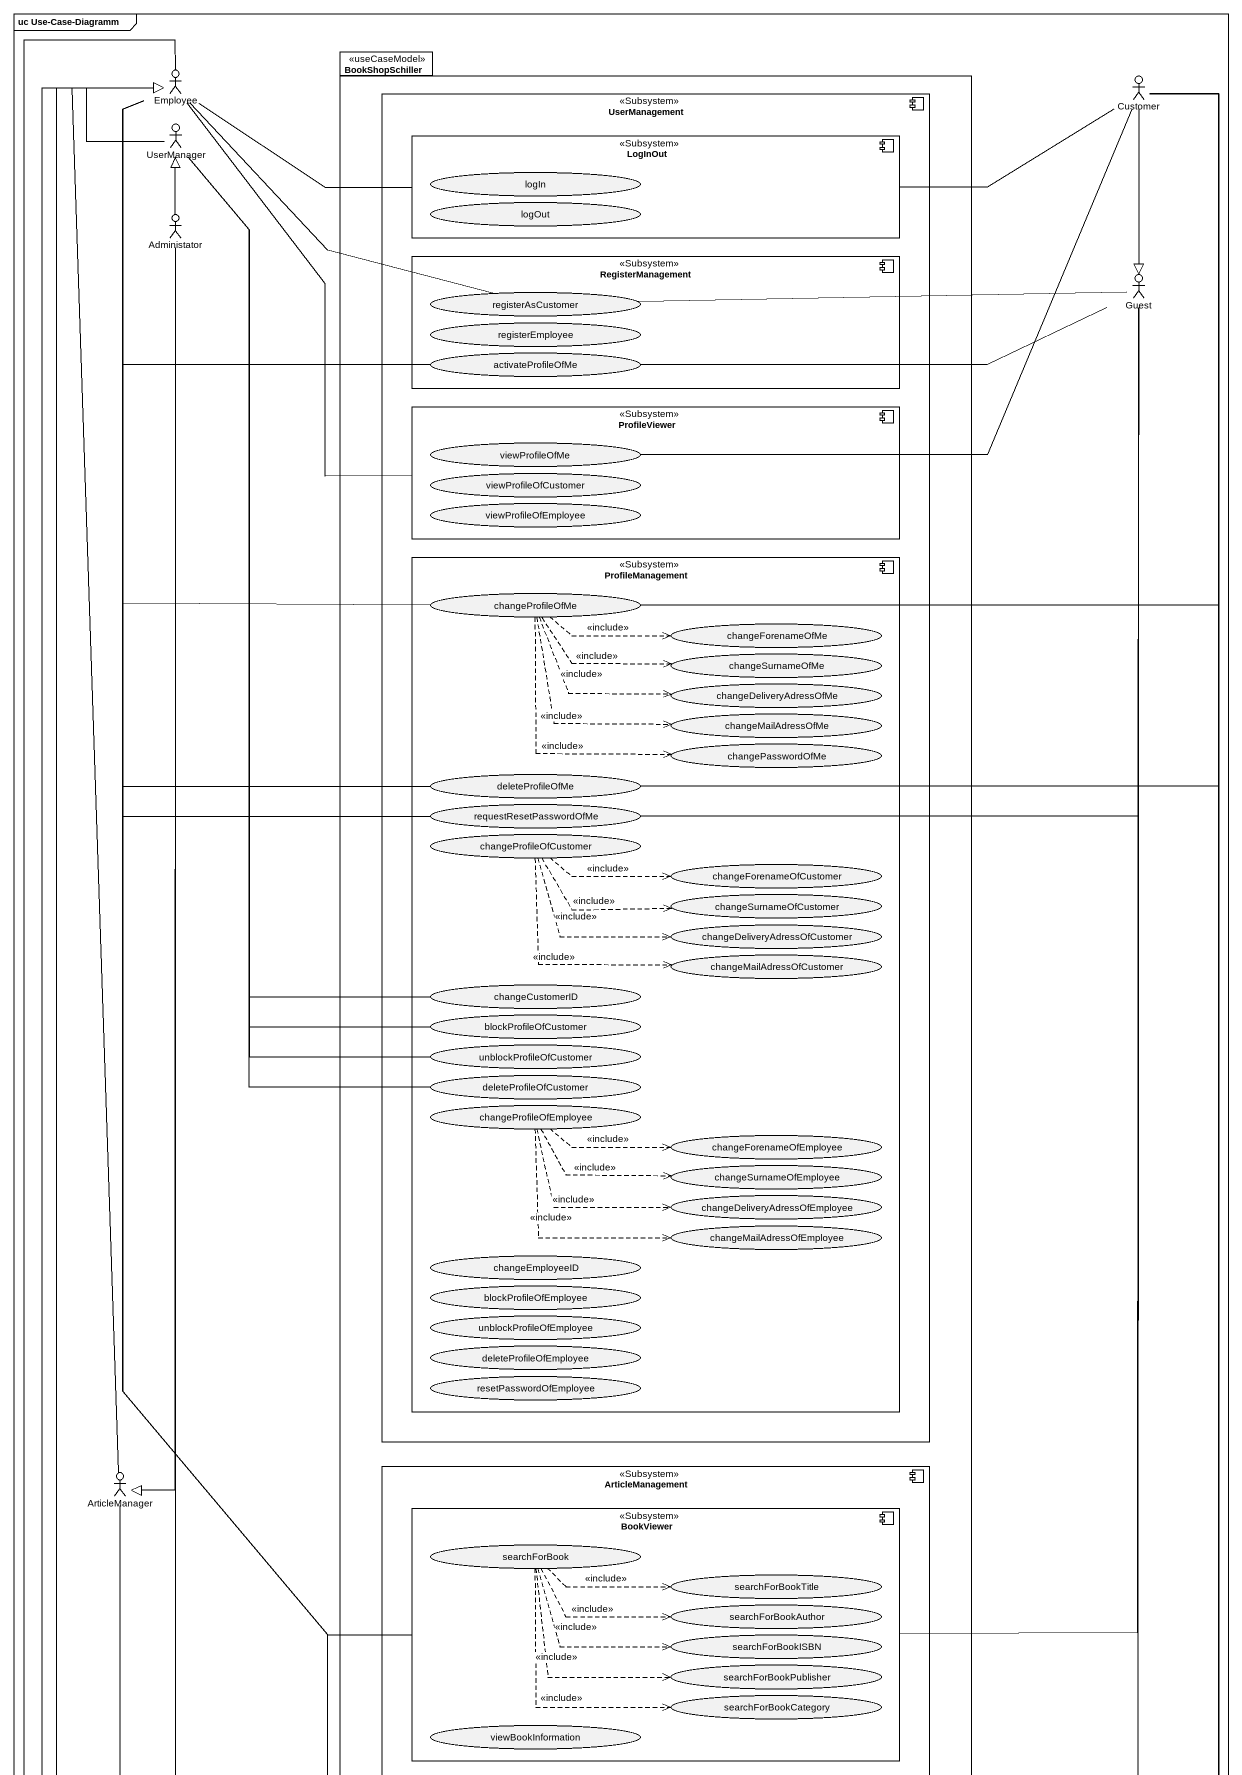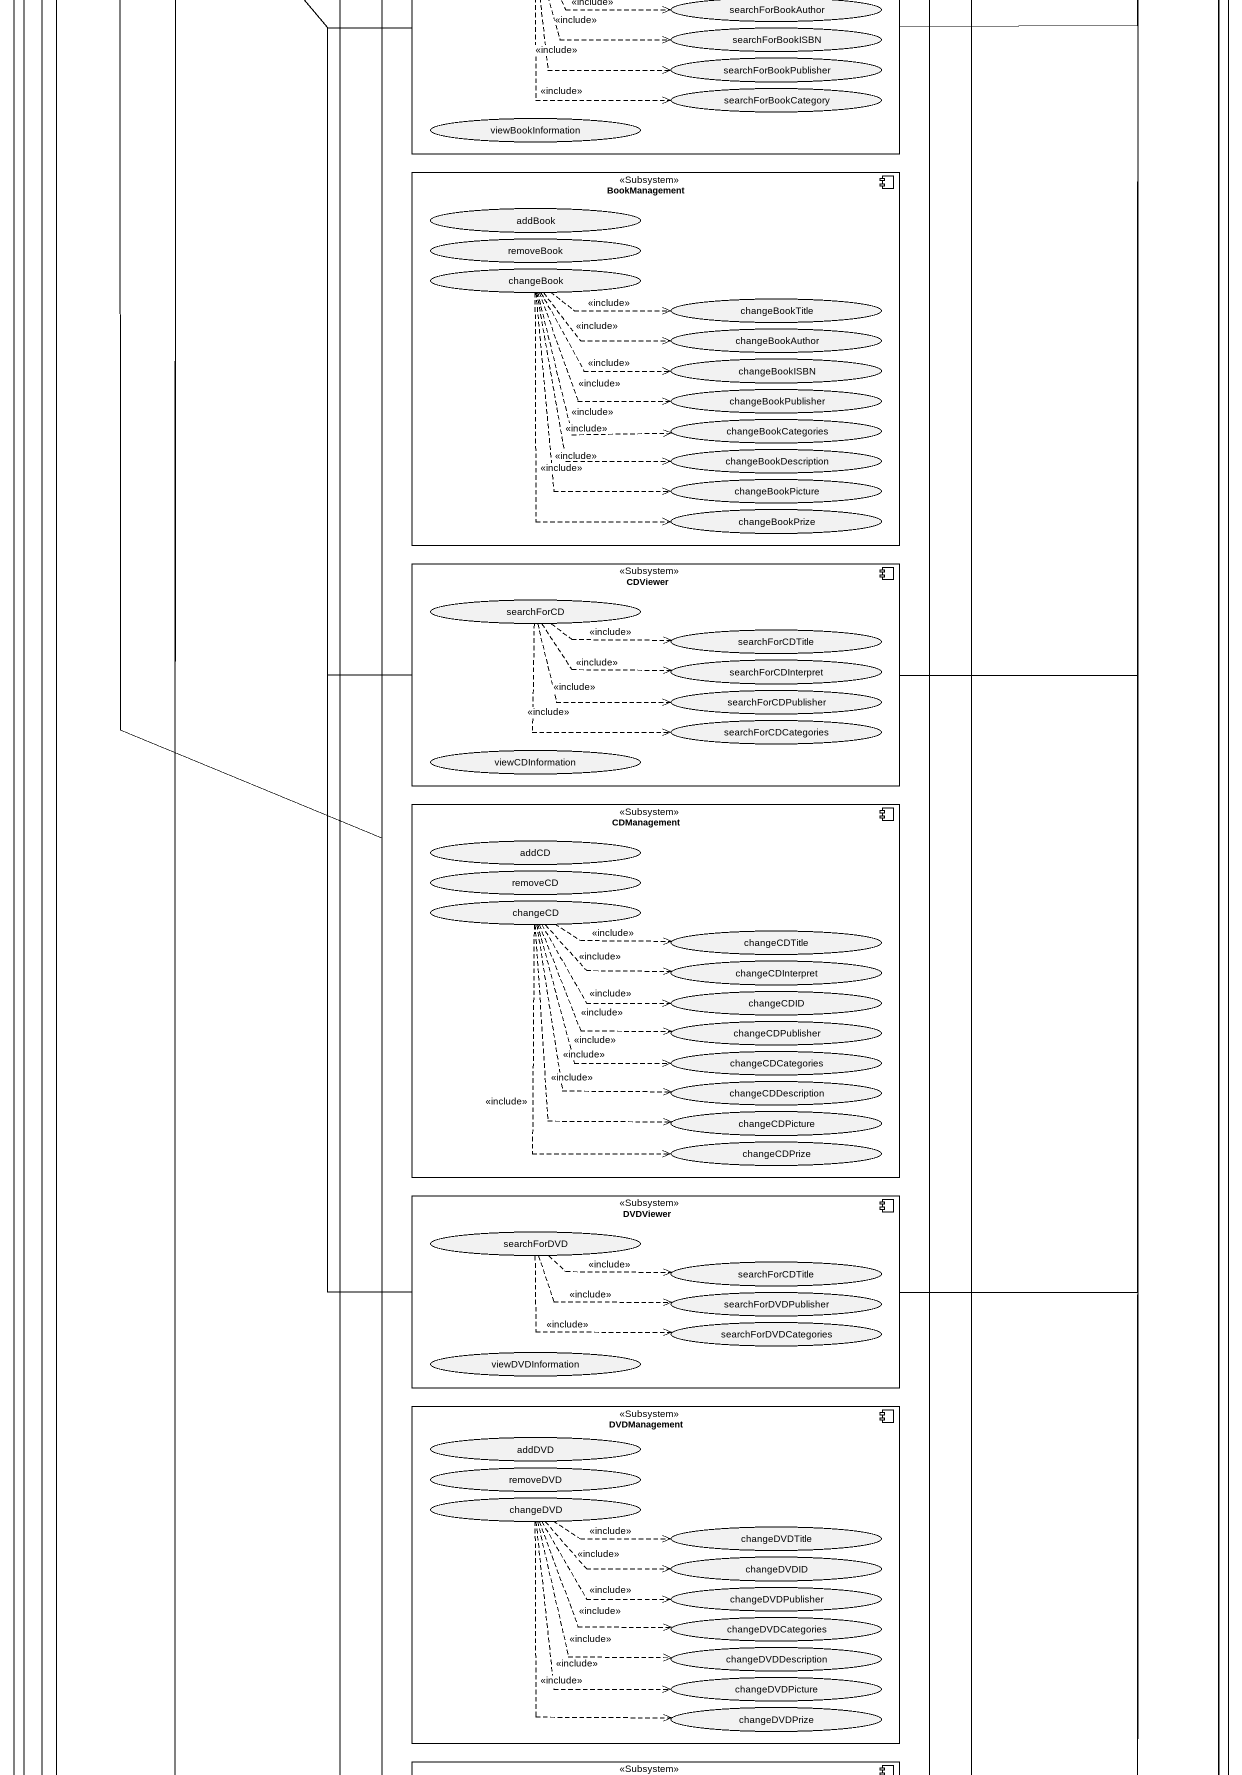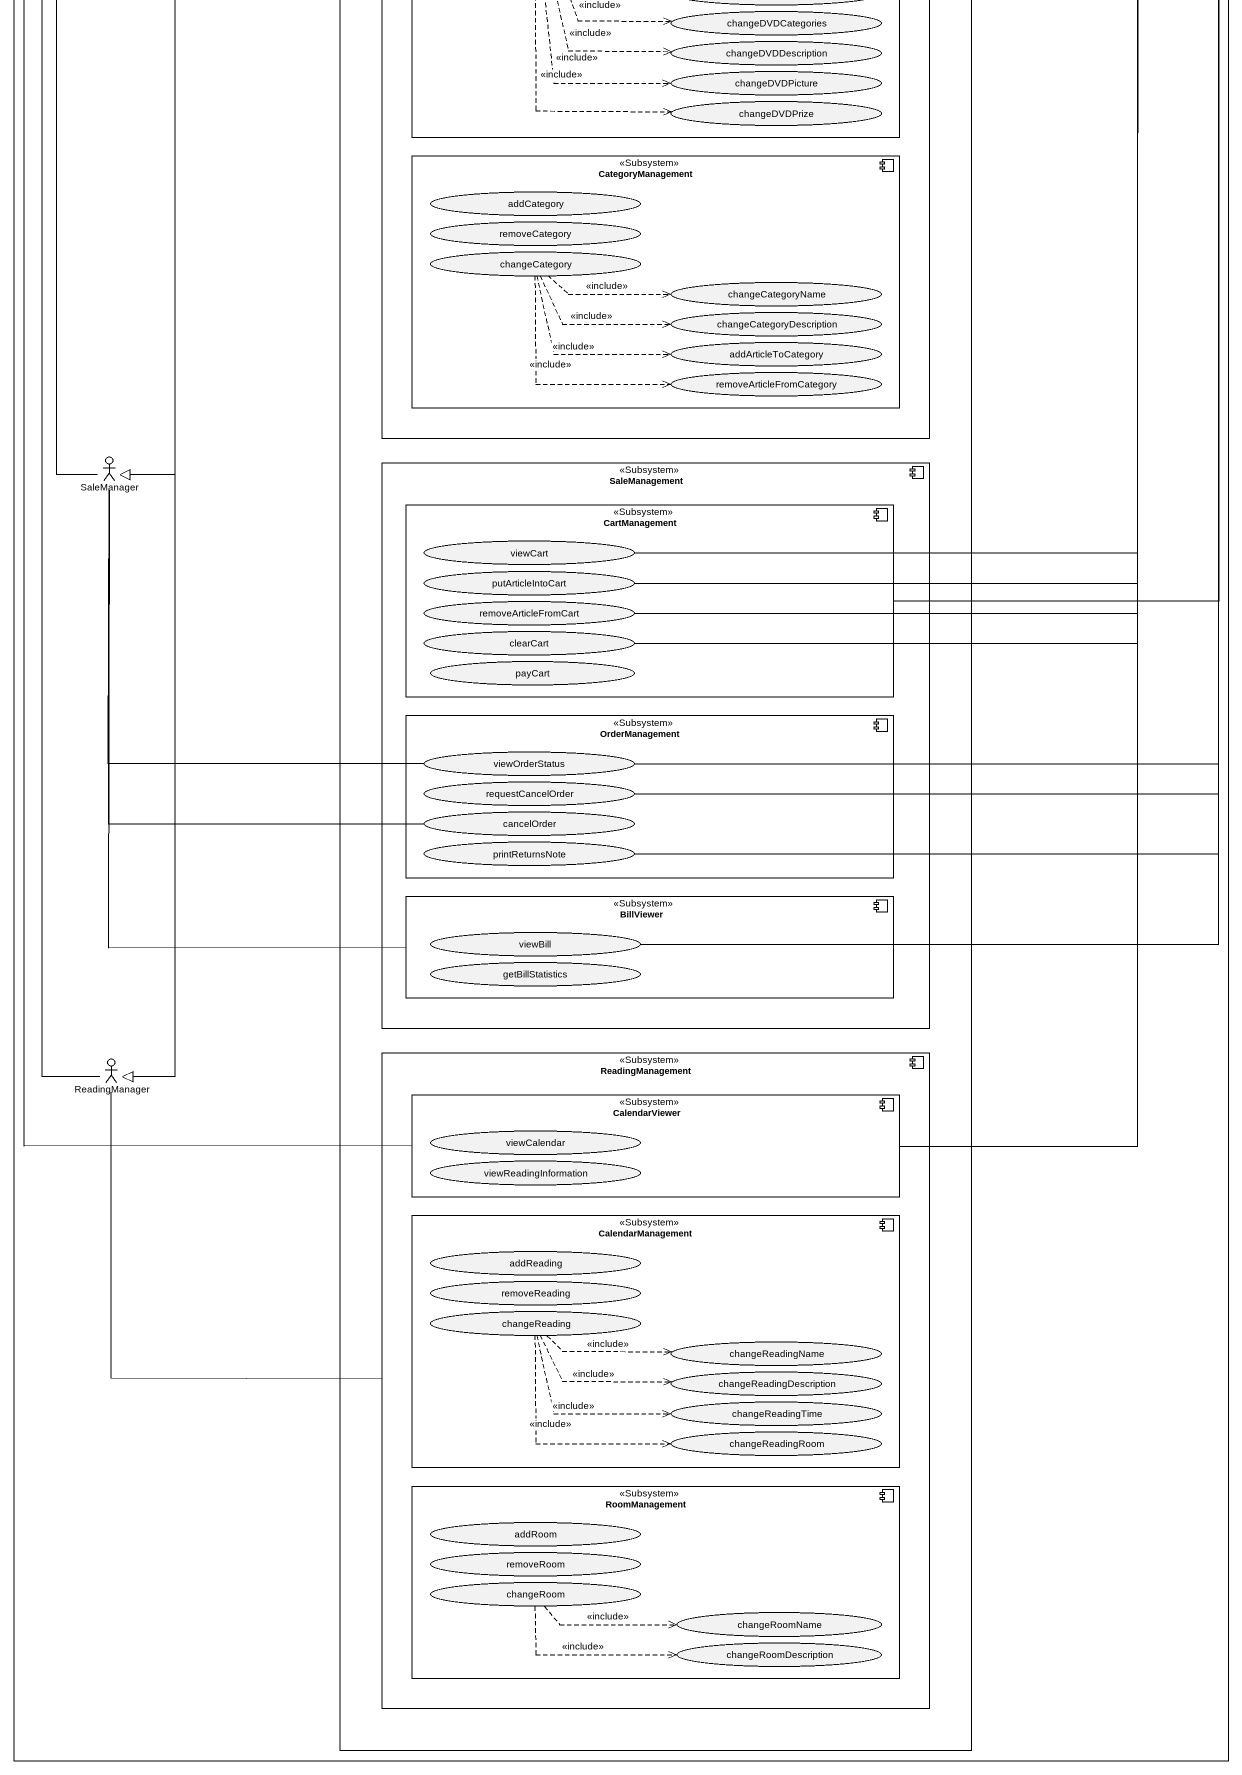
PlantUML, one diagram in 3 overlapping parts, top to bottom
@startuml
mainframe uc Use-Case-Diagramm
actor Employee
package BookShopSchiller <<useCaseModel>> {
  component UserManagement <<Subsystem>> {
    component LogInOut <<Subsystem>> {
      usecase logIn
      usecase logOut
    }
    component RegisterManagement <<Subsystem>> {
      usecase registerAsCustomer
      usecase registerEmployee
      usecase activateProfileOfMe
    }
    component ProfileViewer <<Subsystem>> {
      usecase viewProfileOfMe
      usecase viewProfileOfCustomer
      usecase viewProfileOfEmployee
    }
    component ProfileManagement <<Subsystem>> {
      usecase changeProfileOfMe
      usecase changeForenameOfMe
      usecase changeSurnameOfMe
      usecase changeDeliveryAdressOfMe
      usecase changeMailAdressOfMe
      usecase changePasswordOfMe
      usecase deleteProfileOfMe
      usecase requestResetPasswordOfMe
      usecase changeProfileOfCustomer
      usecase changeForenameOfCustomer
      usecase changeSurnameOfCustomer
      usecase "changeDeliveryAdressOfCustomer" as changeDeliveryAdressOfCustom
      usecase changeMailAdressOfCustomer
      usecase changeCustomerID
      usecase blockProfileOfCustomer
      usecase unblockProfileOfCustomer
      usecase deleteProfileOfCustomer
      usecase changeProfileOfEmployee
      usecase changeForenameOfEmployee
      usecase changeSurnameOfEmployee
      usecase "changeDeliveryAdressOfEmployee" as changeDeliveryAdressOfEmploy
      usecase changeMailAdressOfEmployee
      usecase changeEmployeeID
      usecase blockProfileOfEmployee
      usecase unblockProfileOfEmployee
      usecase deleteProfileOfEmployee
      usecase resetPasswordOfEmployee
    }
  }
  component ArticleManagement <<Subsystem>> {
    component BookViewer <<Subsystem>> {
      usecase searchForBook
      usecase searchForBookTitle
      usecase searchForBookAuthor
      usecase searchForBookISBN
      usecase searchForBookCategory
      usecase searchForBookPublisher
      usecase viewBookInformation
    }
    component BookManagement <<Subsystem>> {
      usecase addBook
      usecase removeBook
      usecase changeBook
      usecase changeBookTitle
      usecase changeBookAuthor
      usecase changeBookISBN
      usecase changeBookPublisher
      usecase changeBookCategories
      usecase changeBookDescription
      usecase changeBookPicture
      usecase changeBookPrize
    }
    component CDViewer <<Subsystem>> {
      usecase searchForCD
      usecase searchForCDTitle
      usecase searchForCDInterpret
      usecase searchForCDPublisher
      usecase searchForCDCategories
      usecase viewCDInformation
    }
    component CDManagement <<Subsystem>> {
      usecase addCD
      usecase removeCD
      usecase changeCD
      usecase changeCDTitle
      usecase changeCDInterpret
      usecase changeCDID
      usecase changeCDPublisher
      usecase changeCDCategories
      usecase changeCDDescription
      usecase changeCDPicture
      usecase changeCDPrize
    }
    component DVDViewer <<Subsystem>> {
      usecase searchForDVD
      usecase "searchForCDTitle" as searchForCDTitle_2
      usecase searchForDVDPublisher
      usecase searchForDVDCategories
      usecase viewDVDInformation
    }
    component DVDManagement <<Subsystem>> {
      usecase addDVD
      usecase removeDVD
      usecase changeDVD
      usecase changeDVDTitle
      usecase changeDVDID
      usecase changeDVDPublisher
      usecase changeDVDCategories
      usecase changeDVDDescription
      usecase changeDVDPicture
      usecase changeDVDPrize
    }
    component CategoryManagement <<Subsystem>> {
      usecase addCategory
      usecase removeCategory
      usecase changeCategory
      usecase changeCategoryName
      usecase changeCategoryDescription
      usecase addArticleToCategory
      usecase removeArticleFromCategory
    }
  }
  component SaleManagement <<Subsystem>> {
    component CartManagement <<Subsystem>> {
      usecase viewCart
      usecase putArticleIntoCart
      usecase removeArticleFromCart
      usecase clearCart
      usecase payCart
    }
    component OrderManagement <<Subsystem>> {
      usecase viewOrderStatus
      usecase requestCancelOrder
      usecase cancelOrder
      usecase printReturnsNote
    }
    component BillViewer <<Subsystem>> {
      usecase viewBill
      usecase getBillStatistics
    }
  }
  component ReadingManagement <<Subsystem>> {
    component CalendarViewer <<Subsystem>> {
      usecase viewCalendar
      usecase viewReadingInformation
    }
    component CalendarManagement <<Subsystem>> {
      usecase addReading
      usecase removeReading
      usecase changeReading
      usecase changeReadingName
      usecase changeReadingDescription
      usecase changeReadingTime
      usecase changeReadingRoom
    }
    component RoomManagement <<Subsystem>> {
      usecase addRoom
      usecase removeRoom
      usecase changeRoom
      usecase changeRoomName
      usecase changeRoomDescription
    }
  }
}
actor Customer
actor UserManager
actor Administator
actor Guest
actor ArticleManager
actor SaleManager
actor ReadingManager
Employee -right- LogInOut
Employee -- changeProfileOfMe
Employee -- deleteProfileOfMe
Employee -- requestResetPasswordOfMe
Employee -- BookViewer
Customer -left- LogInOut
Customer --|> Guest
Customer -left- viewProfileOfMe
Customer -- changeProfileOfMe
Customer -- deleteProfileOfMe
Customer -- CartManagement
UserManager -up-|> Employee
UserManager -- changeCustomerID
UserManager -- blockProfileOfCustomer
UserManager -- unblockProfileOfCustomer
Administator -up-|> UserManager
Administator --|> ArticleManager
Administator --|> SaleManager
Administator --|> ReadingManager
registerAsCustomer -up- Employee
Guest -left- registerAsCustomer
Guest -left- activateProfileOfMe
Guest -- requestResetPasswordOfMe
activateProfileOfMe -up- Employee
ProfileViewer -up- Employee
changeProfileOfMe .right.> changeForenameOfMe : <<include>>
changeProfileOfMe .right.> changeSurnameOfMe : <<include>>
changeProfileOfMe .right.> changeDeliveryAdressOfMe : <<include>>
changeProfileOfMe .right.> changeMailAdressOfMe : <<include>>
changeProfileOfMe ..> changePasswordOfMe : <<include>>
changeProfileOfCustomer .right.> changeForenameOfCustomer : <<include>>
changeProfileOfCustomer .right.> changeSurnameOfCustomer : <<include>>
changeProfileOfCustomer .right.> changeDeliveryAdressOfCustom : <<include>>
changeProfileOfCustomer .right.> changeMailAdressOfCustomer : <<include>>
deleteProfileOfCustomer -up- UserManager
changeProfileOfEmployee .right.> changeForenameOfEmployee : <<include>>
changeProfileOfEmployee .right.> changeSurnameOfEmployee : <<include>>
changeProfileOfEmployee .right.> changeDeliveryAdressOfEmploy : <<include>>
changeProfileOfEmployee .right.> changeMailAdressOfEmployee : <<include>>
ArticleManager -up-|> Employee
ArticleManager -- ArticleManagement
BookViewer -up- Guest
searchForBook .right.> searchForBookTitle : <<include>>
searchForBook .right.> searchForBookAuthor : <<include>>
searchForBook .right.> searchForBookISBN : <<include>>
searchForBook ..> searchForBookCategory : <<include>>
searchForBook .right.> searchForBookPublisher : <<include>>
changeBook .right.> changeBookTitle : <<include>>
changeBook .right.> changeBookAuthor : <<include>>
changeBook .right.> changeBookISBN : <<include>>
changeBook .right.> changeBookPublisher : <<include>>
changeBook ..> changeBookCategories : <<include>>
changeBook ..> changeBookDescription : <<include>>
changeBook ..> changeBookPicture : <<include>>
changeBook ..> changeBookPrize : <<include>>
CDViewer -up- Employee
CDViewer -up- Guest
searchForCD .right.> searchForCDTitle : <<include>>
searchForCD .right.> searchForCDInterpret : <<include>>
searchForCD .right.> searchForCDPublisher : <<include>>
searchForCD .right.> searchForCDCategories : <<include>>
changeCD .right.> changeCDTitle : <<include>>
changeCD .right.> changeCDInterpret : <<include>>
changeCD .right.> changeCDID : <<include>>
changeCD .right.> changeCDPublisher : <<include>>
changeCD ..> changeCDCategories : <<include>>
changeCD ..> changeCDDescription : <<include>>
changeCD ..> changeCDPicture : <<include>>
changeCD ..> changeCDPrize : <<include>>
DVDViewer -up- Employee
DVDViewer -up- Guest
searchForDVD .right.> searchForCDTitle_2 : <<include>>
searchForDVD .right.> searchForDVDPublisher : <<include>>
searchForDVD .right.> searchForDVDCategories : <<include>>
changeDVD .right.> changeDVDTitle : <<include>>
changeDVD .right.> changeDVDID : <<include>>
changeDVD .right.> changeDVDPublisher : <<include>>
changeDVD .right.> changeDVDCategories : <<include>>
changeDVD ..> changeDVDDescription : <<include>>
changeDVD ..> changeDVDPicture : <<include>>
changeDVD ..> changeDVDPrize : <<include>>
changeCategory .right.> changeCategoryName : <<include>>
changeCategory .right.> changeCategoryDescription : <<include>>
changeCategory .right.> addArticleToCategory : <<include>>
changeCategory .right.> removeArticleFromCategory : <<include>>
SaleManager -up-|> Employee
SaleManager -- cancelOrder
SaleManager -- BillViewer
viewCart -up- Guest
putArticleIntoCart -up- Guest
removeArticleFromCart -up- Guest
clearCart -up- Guest
viewOrderStatus -up- Customer
viewOrderStatus -up- SaleManager
requestCancelOrder -up- Customer
printReturnsNote -up- Customer
viewBill -up- Customer
ReadingManager -up-|> Employee
ReadingManager -right- ReadingManagement
CalendarViewer -up- Employee
CalendarViewer -up- Guest
changeReading .right.> changeReadingName : <<include>>
changeReading .right.> changeReadingDescription : <<include>>
changeReading .right.> changeReadingTime : <<include>>
changeReading .right.> changeReadingRoom : <<include>>
changeRoom .right.> changeRoomName : <<include>>
changeRoom .right.> changeRoomDescription : <<include>>
@enduml
